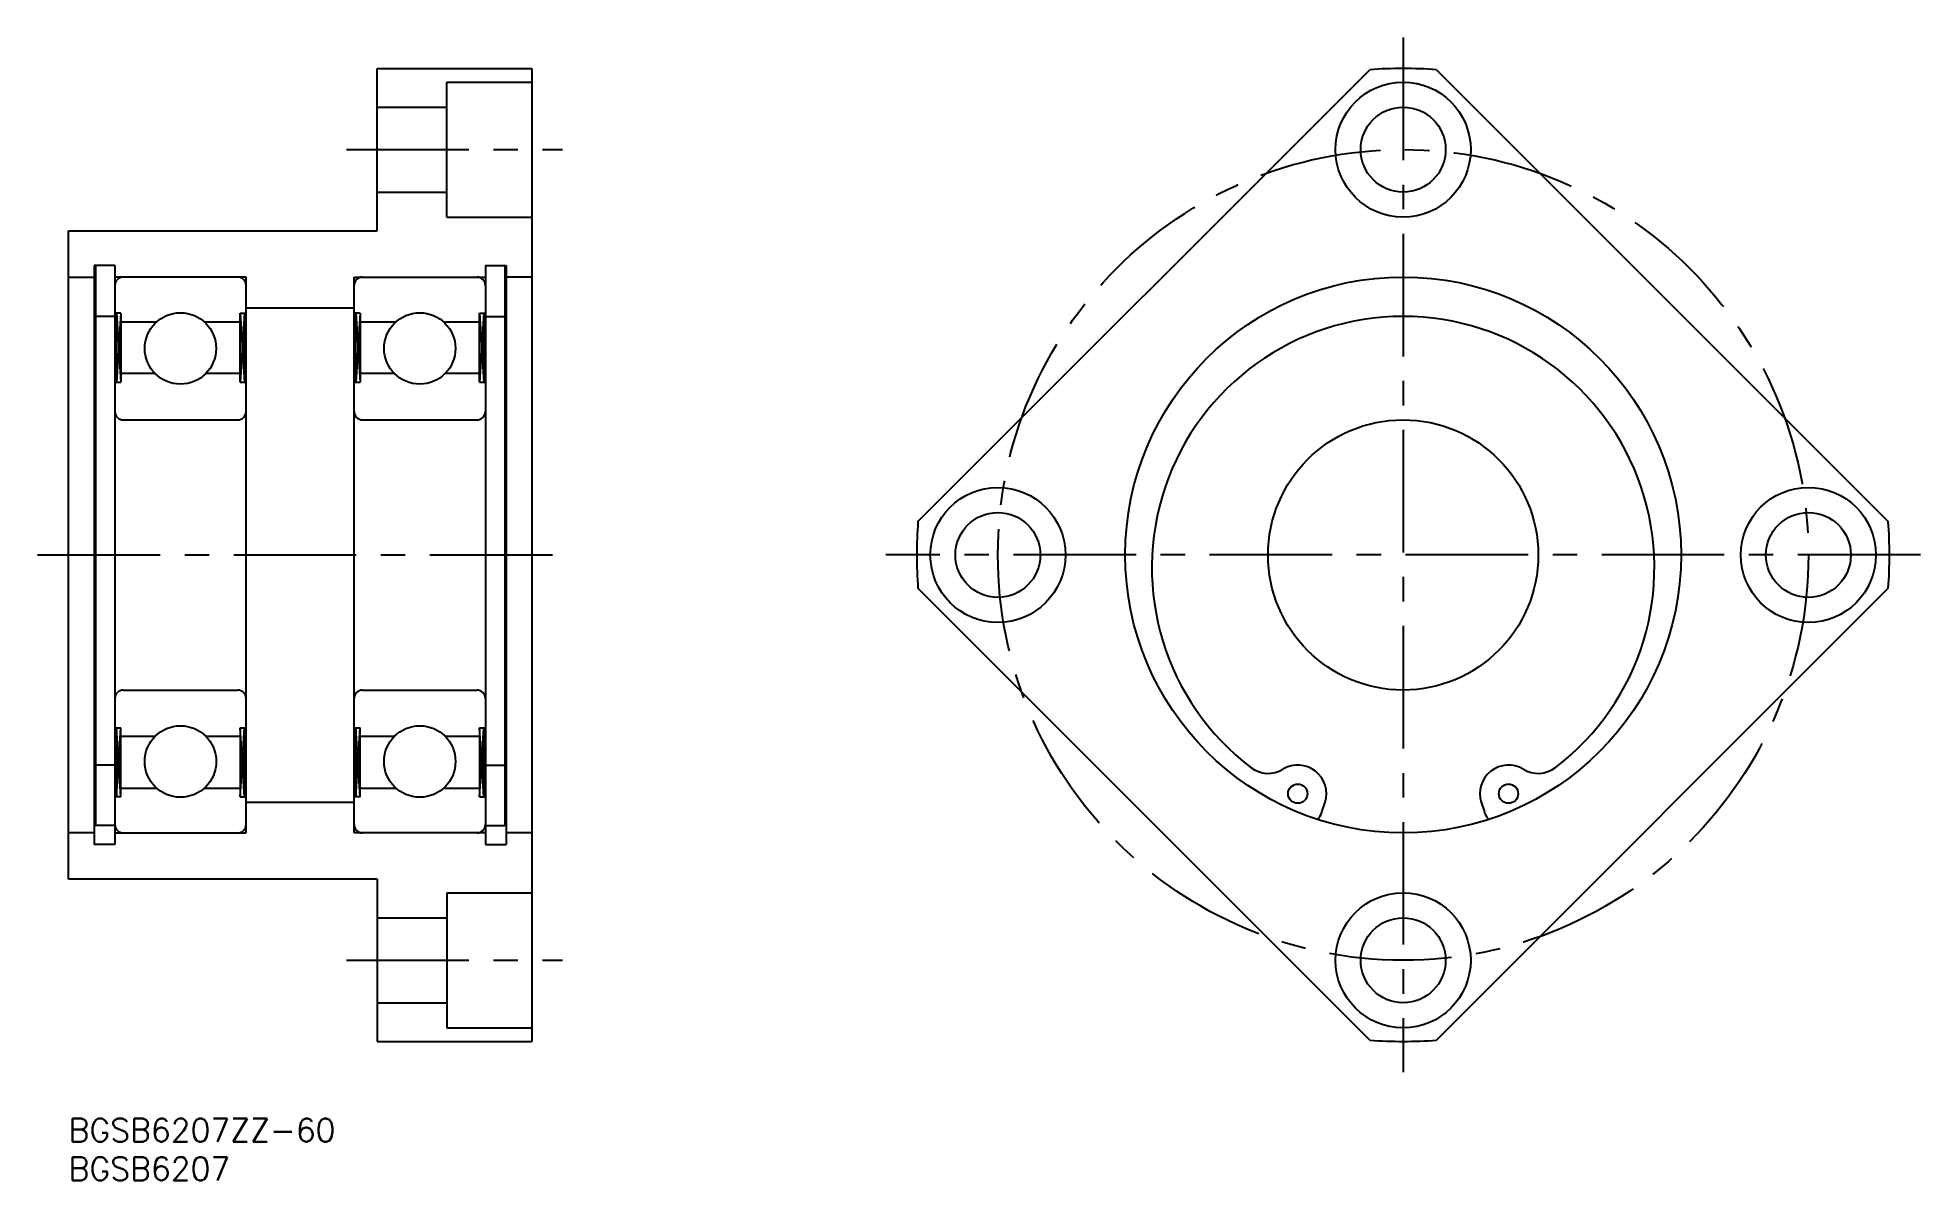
# Model space of a CAD drawing. Extents: x -4 to 240, y -8 to 140.
import ezdxf

# ---------------------------------------------------------------- set-up
doc = ezdxf.new("R2010")
doc.units = 0
doc.header["$LTSCALE"] = 0.5
doc.linetypes.add('CENTER', pattern=[50.8, 31.75, -6.35, 6.35, -6.35])
for name, color, linetype in [('MSM_CENTER', 1, 'CENTER'), ('MSM_CONTINUOUS', 7, 'CONTINUOUS'), ('MSM_PART_NUMBER', 7, 'CONTINUOUS')]:
    doc.layers.add(name, color=color, linetype=linetype)
doc.styles.get("Standard").update_dxf_attribs({"font": 'txt.shx', "height": 3, "bigfont": 'bigfont.shx'})

# ---------------------------------------------------------------- blocks, each defined once
blk = doc.blocks.new('*U6')
at = {"layer": 'MSM_PART_NUMBER'}
blk.add_text('BGSB6207ZZ-60', height=3, dxfattribs=at).set_placement((0, -3))
blk = doc.blocks.new('*U7')
at = {"layer": 'MSM_PART_NUMBER'}
blk.add_text('BGSB6207', height=3, dxfattribs=at).set_placement((0, -8))

msp = doc.modelspace()

# ---------------------------------------------------------------- linework, layer by layer
at = {"layer": 'MSM_CENTER'}
for p, q in [((172.89, 140), (172.89, 6)), ((36, 125.5), (64, 125.5)), ((-4, 73), (64, 73)), ((239.89, 73), (105.89, 73)), ((36, 20.5), (64, 20.5))]:
    msp.add_line(p, q, dxfattribs=at)
msp.add_circle((172.89, 73), 52.5, dxfattribs=at)
at = {"layer": 'MSM_CONTINUOUS'}
for p, q in [((40, 136), (60, 136)), ((40, 115), (40, 136)), ((49, 134.25), (60, 134.25)), ((49, 116.75), (49, 134.25)), ((60, 136), (60, 10)), ((110.04, 77.32), (168.57, 135.85)), ((177.21, 135.85), (235.74, 77.32)), ((40, 131), (49, 131)), ((40, 120), (49, 120)), ((0, 115), (40, 115)), ((0, 31), (0, 115)), ((49, 116.75), (60, 116.75)), ((6, 110.5), (3.3, 110.5)), ((3.3, 110.5, -1.25), (3.3, 35.5, -1.25)), ((3.5, 110.5, -0.5), (3.5, 37.96, -0.5)), ((6, 110.5), (6, 35.5)), ((54, 110.5), (54, 35.5)), ((54, 110.5, 1.25), (56.7, 110.5, 1.25)), ((56.5, 110.5, 0.75), (56.5, 37.96, 0.75)), ((56.7, 110.5), (56.7, 35.5)), ((0, 109), (3.3, 109)), ((23, 109), (6, 109)), ((23, 37), (23, 109)), ((37, 109), (54, 109)), ((37, 37), (37, 109)), ((60, 109, 1.25), (56.7, 109, 1.25)), ((23, 105), (37, 105)), ((6, 103.9), (3.5, 103.9)), ((6.78, 104.33), (6, 104.33)), ((6.2, 95.4), (6.2, 104.33)), ((6.2, 104.33), (6.78, 95.4)), ((6.78, 104.33), (6.2, 95.4)), ((6.78, 104.33), (6.78, 95.4)), ((6.78, 103.2), (11.42, 103.2)), ((17.58, 103.2), (22.22, 103.2)), ((22.22, 104.33), (23, 104.33)), ((22.22, 95.4), (22.22, 104.33)), ((22.22, 104.33), (22.8, 95.4)), ((22.8, 104.33), (22.22, 95.4)), ((22.8, 104.33), (22.8, 95.4)), ((37.78, 104.33), (37, 104.33)), ((37.2, 95.4), (37.2, 104.33)), ((37.2, 104.33), (37.78, 95.4)), ((37.78, 104.33), (37.2, 95.4)), ((37.78, 104.33), (37.78, 95.4)), ((37.78, 103.2), (42.42, 103.2)), ((48.58, 103.2), (53.22, 103.2)), ((53.22, 104.33), (54, 104.33)), ((53.22, 95.4), (53.22, 104.33)), ((53.22, 104.33), (53.8, 95.4)), ((53.8, 104.33), (53.22, 95.4)), ((53.8, 104.33), (53.8, 95.4)), ((54, 103.9, 1.25), (56.5, 103.9, 1.25)), ((6, 95.4), (6.78, 95.4)), ((11.21, 96.5), (6.78, 96.5)), ((22.22, 96.5), (17.79, 96.5)), ((22.22, 95.4), (23, 95.4)), ((37, 95.4), (37.78, 95.4)), ((42.21, 96.5), (37.78, 96.5)), ((53.22, 96.5), (48.79, 96.5)), ((53.22, 95.4), (54, 95.4)), ((7.1, 90.5), (21.9, 90.5)), ((38.1, 90.5), (52.9, 90.5)), ((168.57, 10.15), (110.04, 68.68)), ((235.74, 68.68), (177.21, 10.15)), ((7.1, 55.5), (21.9, 55.5)), ((38.1, 55.5), (52.9, 55.5)), ((6, 50.6), (6.78, 50.6)), ((6.2, 50.6), (6.2, 41.67)), ((6.2, 41.67), (6.78, 50.6)), ((6.78, 41.67), (6.2, 50.6)), ((6.78, 41.67), (6.78, 50.6)), ((11.21, 49.5), (6.78, 49.5)), ((22.22, 49.5), (17.79, 49.5)), ((22.22, 50.6), (22.22, 41.67)), ((22.22, 50.6), (23, 50.6)), ((22.22, 41.67), (22.8, 50.6)), ((22.8, 41.67), (22.22, 50.6)), ((22.8, 41.67), (22.8, 50.6)), ((37, 50.6), (37.78, 50.6)), ((37.2, 50.6), (37.2, 41.67)), ((37.2, 41.67), (37.78, 50.6)), ((37.78, 41.67), (37.2, 50.6)), ((37.78, 41.67), (37.78, 50.6)), ((42.21, 49.5), (37.78, 49.5)), ((53.22, 49.5), (48.79, 49.5)), ((53.22, 50.6), (53.22, 41.67)), ((53.22, 50.6), (54, 50.6)), ((53.22, 41.67), (53.8, 50.6)), ((53.8, 41.67), (53.22, 50.6)), ((53.8, 41.67), (53.8, 50.6)), ((6, 45.78), (3.5, 45.78)), ((54, 45.78, 1.25), (56.5, 45.78, 1.25)), ((6.78, 41.67), (6, 41.67)), ((6.78, 42.8), (11.42, 42.8)), ((17.58, 42.8), (22.22, 42.8)), ((22.22, 41.67), (23, 41.67)), ((37.78, 41.67), (37, 41.67)), ((37.78, 42.8), (42.42, 42.8)), ((48.58, 42.8), (53.22, 42.8)), ((53.22, 41.67), (54, 41.67)), ((23, 41), (37, 41)), ((162.37, 39.71), (162.77, 40.96)), ((183.01, 40.96), (183.41, 39.71)), ((3.3, 37), (0, 37)), ((6, 37.96), (3.5, 37.96)), ((6, 37), (23, 37)), ((54, 37), (37, 37)), ((54, 37.96, 1.25), (56.5, 37.96, 1.25)), ((60, 37), (56.7, 37)), ((6, 35.5), (3.3, 35.5)), ((54, 35.5, 1.25), (56.7, 35.5, 1.25)), ((40, 31), (0, 31)), ((40, 31), (40, 10)), ((49, 29.25), (60, 29.25)), ((49, 29.25), (49, 11.75)), ((40, 26), (49, 26)), ((40, 15), (49, 15)), ((40, 10), (60, 10)), ((49, 11.75), (60, 11.75))]:
    msp.add_line(p, q, dxfattribs=at)
for centre, radius in [((172.89, 125.5), 8.75), ((172.89, 125.5), 5.5), ((172.89, 73), 36), ((14.5, 99.75), 4.62), ((45.5, 99.75), 4.62), ((172.89, 73), 17.5), ((120.39, 73), 8.75), ((225.39, 73), 8.75), ((120.39, 73), 5.5), ((225.39, 73), 5.5), ((14.5, 46.25), 4.63), ((45.5, 46.25), 4.63), ((159.24, 42.08), 1.25), ((186.54, 42.08), 1.25), ((172.89, 20.5), 8.75), ((172.89, 20.5), 5.5)]:
    msp.add_circle(centre, radius, dxfattribs=at)
for centre, radius, start, end in [((172.89, 73), 63, 86.0647, 93.9353), ((7.1, 107.9), 1.1, 90, 180), ((21.9, 107.9), 1.1, 0, 90), ((38.1, 107.9), 1.1, 90, 180), ((52.9, 107.9), 1.1, 0, 90), ((172.89, 71.35), 32.55, 307.3152, 232.6848), ((7.1, 91.6), 1.1, 180, 270), ((21.9, 91.6), 1.1, 270, 0), ((38.1, 91.6), 1.1, 180, 270), ((52.9, 91.6), 1.1, 270, 0), ((172.89, 73), 63, 176.0647, 183.9353), ((172.89, 73), 63, 356.0647, 3.9353), ((7.1, 54.4), 1.1, 90, 180), ((21.9, 54.4), 1.1, 0, 90), ((38.1, 54.4), 1.1, 90, 180), ((52.9, 54.4), 1.1, 0, 90), ((155.4, 48.41), 3.7, 232.6848, 301.2494), ((159.24, 42.08), 3.7, 342.4658, 121.2494), ((186.54, 42.08), 3.7, 58.7506, 197.5342), ((190.38, 48.41), 3.7, 238.7506, 307.3152), ((159.99, 40.46), 2.5, 316.6541, 342.4658), ((185.79, 40.46), 2.5, 197.5342, 223.3459), ((7.1, 38.1), 1.1, 180, 270), ((21.9, 38.1), 1.1, 270, 0), ((38.1, 38.1), 1.1, 180, 270), ((52.9, 38.1), 1.1, 270, 0), ((172.89, 73), 63, 266.0647, 273.9353)]:
    msp.add_arc(centre, radius, start, end, dxfattribs=at)

# ---------------------------------------------------------------- block references
for name in ['*U6', '*U7']:
    msp.add_blockref(name, (0, 0), dxfattribs=at)

doc.saveas('drawing.dxf')
